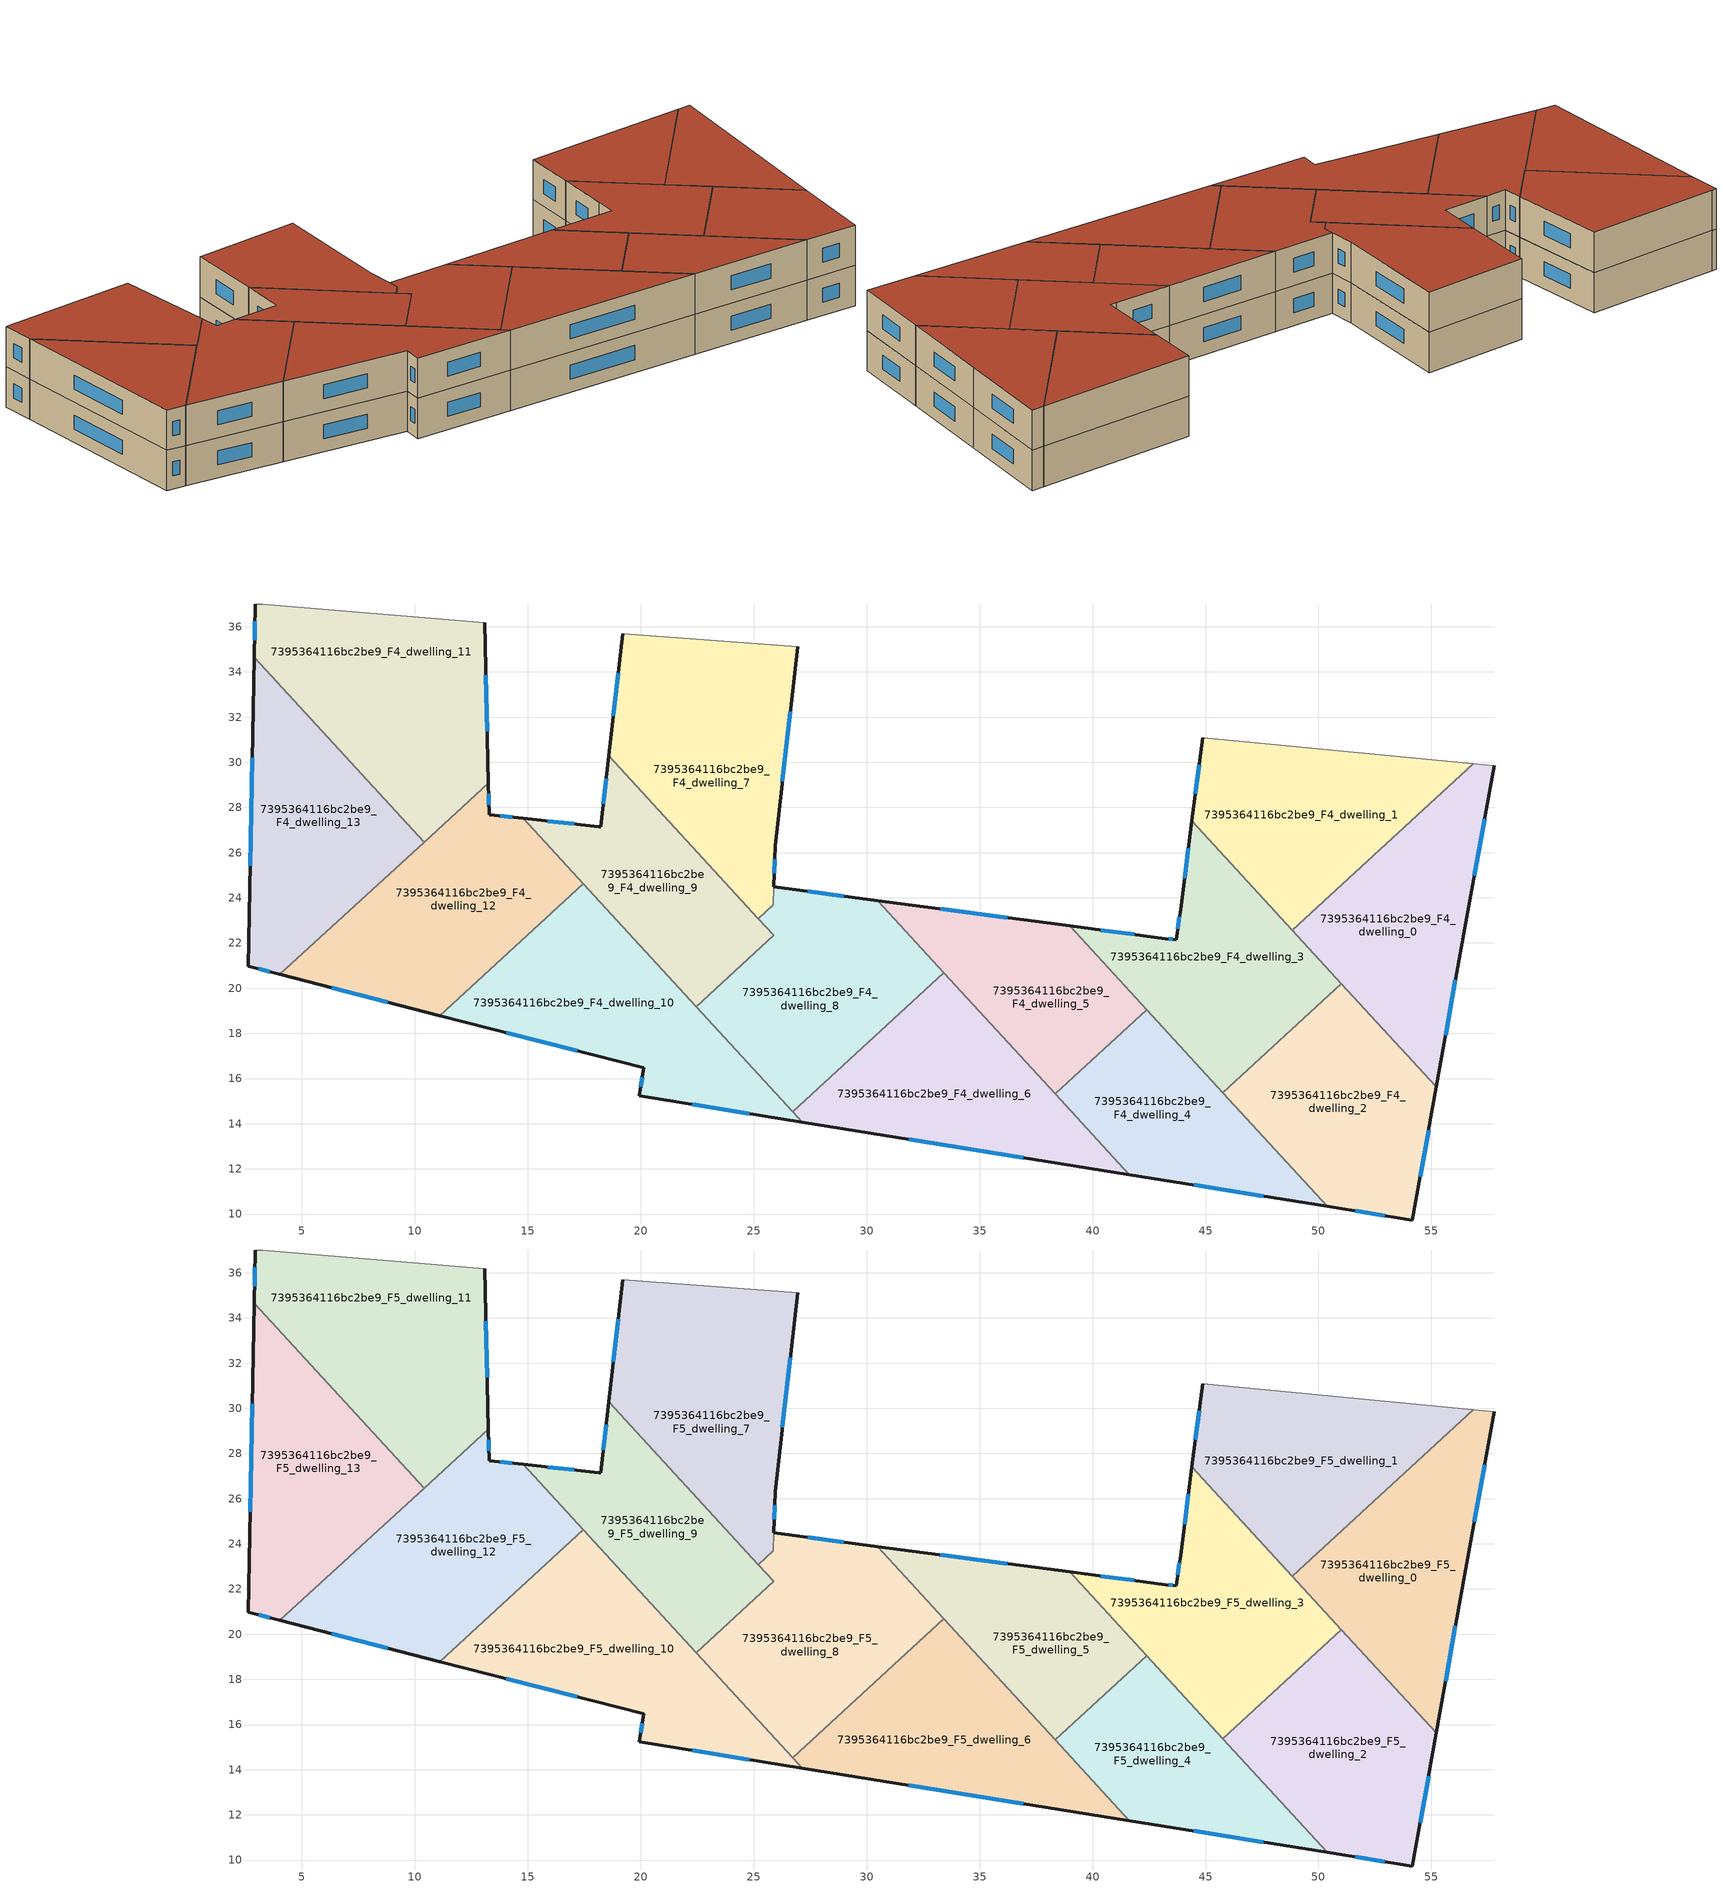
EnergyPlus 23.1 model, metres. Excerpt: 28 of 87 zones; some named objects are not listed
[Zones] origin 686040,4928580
7395364116bc2be9_F4_dwelling_0
 floor to 7395364116bc2be9_F3_dwelling_0 (EU_floor_Construction): 57.78,29.84 56.47,22.64 55.22,15.63 48.84,22.57 56.84,29.93 z12
 wall outside (EU_wall_Construction): 55.22,15.63 56.47,22.64 57.78,29.84 z12:15
 wall to 7395364116bc2be9_F4_dwelling_1 (EU_wall_Construction): 56.84,29.93 48.84,22.57 z12:15
 wall adiabatic (EU_wall_Construction): 57.78,29.84 56.84,29.93 z12:15
 wall to 7395364116bc2be9_F4_dwelling_2 (EU_wall_Construction): 51.02,20.2 55.22,15.63 z12:15
 wall to 7395364116bc2be9_F4_dwelling_3 (EU_wall_Construction): 48.84,22.57 51.02,20.2 z12:15
 window (EU_Window_Construction): 56.9,24.98 57.35,27.5 / 55.62,17.91 56.06,20.36 z12.98:14.02
7395364116bc2be9_F4_dwelling_1
 floor to 7395364116bc2be9_F3_dwelling_1 (EU_floor_Construction): 56.84,29.93 48.84,22.57 44.4,27.4 44.87,31.08 z12
 wall outside (EU_wall_Construction): 44.87,31.08 44.4,27.4 z12:15
 wall adiabatic (EU_wall_Construction): 56.84,29.93 44.87,31.08 z12:15
 wall to 7395364116bc2be9_F4_dwelling_3 (EU_wall_Construction): 44.4,27.4 48.84,22.57 z12:15
 window (EU_Window_Construction): 44.72,29.88 44.55,28.6 z12.98:14.02
7395364116bc2be9_F4_dwelling_10
 floor to 7395364116bc2be9_F3_dwelling_10 (EU_floor_Construction): 17.45,24.63 27.16,14.07 19.93,15.23 20.13,16.47 11.1,18.79 z12
 wall outside (EU_wall_Construction): 11.1,18.79 20.13,16.47 19.93,15.23 27.16,14.07 z12:15
 wall to 7395364116bc2be9_F4_dwelling_12 (EU_wall_Construction): 17.45,24.63 11.1,18.79 z12:15
 wall to 7395364116bc2be9_F4_dwelling_9 (EU_wall_Construction): 22.46,19.18 17.45,24.63 z12:15
 wall to 7395364116bc2be9_F4_dwelling_6 (EU_wall_Construction): 27.16,14.07 26.72,14.54 z12:15
 wall to 7395364116bc2be9_F4_dwelling_8 (EU_wall_Construction): 26.72,14.54 22.46,19.18 z12:15
 window (EU_Window_Construction): 20.06,16.06 20,15.63 / 14.03,18.03 17.19,17.22 / 22.28,14.85 24.81,14.45 z12.98:14.02
7395364116bc2be9_F4_dwelling_11
 floor to 7395364116bc2be9_F3_dwelling_11 (EU_floor_Construction): 13.09,36.17 13.25,29.06 10.41,26.45 2.89,34.64 2.93,37.01 3.24,36.99 z12
 wall outside (EU_wall_Construction): 13.25,29.06 13.09,36.17 / 2.93,37.01 2.89,34.64 z12:15
 wall adiabatic (EU_wall_Construction): 13.09,36.17 3.24,36.99 2.93,37.01 z12:15
 wall to 7395364116bc2be9_F4_dwelling_12 (EU_wall_Construction): 10.4,26.47 10.41,26.45 13.25,29.06 z12:15
 wall to 7395364116bc2be9_F4_dwelling_13 (EU_wall_Construction): 2.89,34.64 10.4,26.47 z12:15
 window (EU_Window_Construction): 13.2,31.37 13.14,33.86 / 2.92,36.24 2.9,35.41 z12.98:14.02
7395364116bc2be9_F4_dwelling_12
 floor to 7395364116bc2be9_F3_dwelling_12 (EU_floor_Construction): 14.8,27.51 17.45,24.63 11.1,18.79 4.03,20.61 10.4,26.47 10.41,26.45 13.25,29.06 13.28,27.68 z12
 wall outside (EU_wall_Construction): 14.8,27.51 13.28,27.68 13.25,29.06 / 4.03,20.61 11.1,18.79 z12:15
 wall to 7395364116bc2be9_F4_dwelling_13 (EU_wall_Construction): 10.4,26.47 4.03,20.61 z12:15
 wall to 7395364116bc2be9_F4_dwelling_9 (EU_wall_Construction): 17.45,24.63 14.8,27.51 z12:15
 window (EU_Window_Construction): 14.3,27.57 13.77,27.62 / 6.33,20.02 8.8,19.38 / 13.27,28.13 13.26,28.61 z12.98:14.02
7395364116bc2be9_F4_dwelling_13
 floor to 7395364116bc2be9_F3_dwelling_13 (EU_floor_Construction): 2.89,34.64 10.4,26.47 4.03,20.61 2.62,20.97 z12
 wall outside (EU_wall_Construction): 2.89,34.64 2.62,20.97 4.03,20.61 z12:15
 window (EU_Window_Construction): 3.08,20.85 3.57,20.72 / 2.8,30.2 2.71,25.42 z12.98:14.02
7395364116bc2be9_F4_dwelling_2
 floor to 7395364116bc2be9_F3_dwelling_2 (EU_floor_Construction): 51.02,20.2 55.22,15.63 54.16,9.74 50.4,10.34 45.77,15.38 z12
 wall outside (EU_wall_Construction): 50.4,10.34 54.16,9.74 55.22,15.63 z12:15
 wall to 7395364116bc2be9_F4_dwelling_3 (EU_wall_Construction): 51.02,20.2 45.77,15.38 z12:15
 wall to 7395364116bc2be9_F4_dwelling_4 (EU_wall_Construction): 45.77,15.38 50.4,10.34 z12:15
 window (EU_Window_Construction): 51.62,10.14 52.94,9.93 / 54.5,11.65 54.87,13.72 z12.98:14.02
7395364116bc2be9_F4_dwelling_3
 floor to 7395364116bc2be9_F3_dwelling_3 (EU_floor_Construction): 44.4,27.4 51.02,20.2 45.77,15.38 38.99,22.76 43.22,22.2 43.7,22.14 43.92,23.66 z12
 wall outside (EU_wall_Construction): 44.4,27.4 43.92,23.66 43.7,22.14 43.22,22.2 38.99,22.76 z12:15
 wall to 7395364116bc2be9_F4_dwelling_5 (EU_wall_Construction): 38.99,22.76 42.4,19.04 z12:15
 wall to 7395364116bc2be9_F4_dwelling_4 (EU_wall_Construction): 42.4,19.04 45.77,15.38 z12:15
 window (EU_Window_Construction): 41.84,22.38 40.36,22.57 / 43.54,22.16 43.38,22.18 / 43.85,23.16 43.77,22.63 / 44.24,26.19 44.07,24.87 z12.98:14.02
7395364116bc2be9_F4_dwelling_4
 floor to 7395364116bc2be9_F3_dwelling_4 (EU_floor_Construction): 42.4,19.04 50.4,10.34 41.63,11.75 38.35,15.32 z12
 wall outside (EU_wall_Construction): 41.63,11.75 50.4,10.34 z12:15
 wall to 7395364116bc2be9_F4_dwelling_5 (EU_wall_Construction): 42.4,19.04 38.35,15.32 z12:15
 wall to 7395364116bc2be9_F4_dwelling_6 (EU_wall_Construction): 38.35,15.32 41.63,11.75 z12:15
 window (EU_Window_Construction): 44.48,11.29 47.55,10.8 z12.98:14.02
7395364116bc2be9_F4_dwelling_5
 floor to 7395364116bc2be9_F3_dwelling_5 (EU_floor_Construction): 38.99,22.76 42.4,19.04 38.35,15.32 30.48,23.88 z12
 wall outside (EU_wall_Construction): 38.99,22.76 30.48,23.88 z12:15
 wall to 7395364116bc2be9_F4_dwelling_8 (EU_wall_Construction): 30.48,23.88 33.42,20.69 z12:15
 wall to 7395364116bc2be9_F4_dwelling_6 (EU_wall_Construction): 33.42,20.69 38.35,15.32 z12:15
 window (EU_Window_Construction): 36.22,23.12 33.25,23.51 z12.98:14.02
7395364116bc2be9_F4_dwelling_6
 floor to 7395364116bc2be9_F3_dwelling_6 (EU_floor_Construction): 33.42,20.69 41.63,11.75 27.16,14.07 26.72,14.54 z12
 wall outside (EU_wall_Construction): 27.16,14.07 41.63,11.75 z12:15
 wall to 7395364116bc2be9_F4_dwelling_8 (EU_wall_Construction): 33.42,20.69 26.72,14.54 z12:15
 window (EU_Window_Construction): 31.86,13.31 36.92,12.5 z12.98:14.02
7395364116bc2be9_F4_dwelling_7
 floor to 7395364116bc2be9_F3_dwelling_7 (EU_floor_Construction): 26.94,35.11 25.94,26.31 25.87,23.69 25.21,23.08 18.58,30.29 19.19,35.7 z12
 wall outside (EU_wall_Construction): 19.19,35.7 18.58,30.29 / 25.89,24.49 25.94,26.31 26.94,35.11 z12:15
 wall adiabatic (EU_wall_Construction): 26.94,35.11 19.19,35.7 z12:15
 wall to 7395364116bc2be9_F4_dwelling_8 (EU_wall_Construction): 25.21,23.08 25.87,23.69 25.89,24.49 z12:15
 wall to 7395364116bc2be9_F4_dwelling_9 (EU_wall_Construction): 18.58,30.29 25.21,23.08 z12:15
 window (EU_Window_Construction): 18.99,33.94 18.78,32.05 / 26.27,29.17 26.61,32.25 / 25.91,25.08 25.92,25.72 z12.98:14.02
7395364116bc2be9_F4_dwelling_8
 floor to 7395364116bc2be9_F3_dwelling_8 (EU_floor_Construction): 30.48,23.88 33.42,20.69 26.72,14.54 22.46,19.18 25.89,22.34 25.21,23.08 25.87,23.69 25.89,24.49 z12
 wall outside (EU_wall_Construction): 30.48,23.88 25.89,24.49 z12:15
 wall to 7395364116bc2be9_F4_dwelling_9 (EU_wall_Construction): 25.21,23.08 25.89,22.34 22.46,19.18 z12:15
 window (EU_Window_Construction): 28.99,24.08 27.38,24.29 z12.98:14.02
7395364116bc2be9_F4_dwelling_9
 floor to 7395364116bc2be9_F3_dwelling_9 (EU_floor_Construction): 18.58,30.29 25.89,22.34 22.46,19.18 14.8,27.51 18.13,27.16 18.22,27.15 z12
 wall outside (EU_wall_Construction): 18.58,30.29 18.22,27.15 18.13,27.16 14.8,27.51 z12:15
 window (EU_Window_Construction): 18.46,29.27 18.34,28.17 / 17.05,27.27 15.88,27.4 z12.98:14.02
7395364116bc2be9_F5_dwelling_0
 floor to 7395364116bc2be9_F4_dwelling_0 (EU_floor_Construction): 57.78,29.84 56.47,22.64 55.22,15.63 48.84,22.57 56.84,29.93 z15
 wall outside (EU_wall_Construction): 55.22,15.63 56.47,22.64 57.78,29.84 z15:18
 wall to 7395364116bc2be9_F5_dwelling_1 (EU_wall_Construction): 56.84,29.93 48.84,22.57 z15:18
 wall adiabatic (EU_wall_Construction): 57.78,29.84 56.84,29.93 z15:18
 wall to 7395364116bc2be9_F5_dwelling_2 (EU_wall_Construction): 51.02,20.2 55.22,15.63 z15:18
 wall to 7395364116bc2be9_F5_dwelling_3 (EU_wall_Construction): 48.84,22.57 51.02,20.2 z15:18
 window (EU_Window_Construction): 56.9,24.98 57.35,27.5 / 55.62,17.91 56.06,20.36 z15.98:17.02
 roof outside (EU_roof_Construction): 55.22,15.63 56.47,22.64 57.78,29.84 56.84,29.93 48.84,22.57 z18
7395364116bc2be9_F5_dwelling_1
 floor to 7395364116bc2be9_F4_dwelling_1 (EU_floor_Construction): 56.84,29.93 48.84,22.57 44.4,27.4 44.87,31.08 z15
 wall outside (EU_wall_Construction): 44.87,31.08 44.4,27.4 z15:18
 wall adiabatic (EU_wall_Construction): 56.84,29.93 44.87,31.08 z15:18
 wall to 7395364116bc2be9_F5_dwelling_3 (EU_wall_Construction): 44.4,27.4 48.84,22.57 z15:18
 window (EU_Window_Construction): 44.72,29.88 44.55,28.6 z15.98:17.02
 roof outside (EU_roof_Construction): 56.84,29.93 44.87,31.08 44.4,27.4 48.84,22.57 z18
7395364116bc2be9_F5_dwelling_10
 floor to 7395364116bc2be9_F4_dwelling_10 (EU_floor_Construction): 17.45,24.63 27.16,14.07 19.93,15.23 20.13,16.47 11.1,18.79 z15
 wall outside (EU_wall_Construction): 11.1,18.79 20.13,16.47 19.93,15.23 27.16,14.07 z15:18
 wall to 7395364116bc2be9_F5_dwelling_12 (EU_wall_Construction): 17.45,24.63 11.1,18.79 z15:18
 wall to 7395364116bc2be9_F5_dwelling_9 (EU_wall_Construction): 22.46,19.18 17.45,24.63 z15:18
 wall to 7395364116bc2be9_F5_dwelling_6 (EU_wall_Construction): 27.16,14.07 26.72,14.54 z15:18
 wall to 7395364116bc2be9_F5_dwelling_8 (EU_wall_Construction): 26.72,14.54 22.46,19.18 z15:18
 window (EU_Window_Construction): 20.06,16.06 20,15.63 / 14.03,18.03 17.19,17.22 / 22.28,14.85 24.81,14.45 z15.98:17.02
 roof outside (EU_roof_Construction): 27.16,14.07 17.45,24.63 11.1,18.79 20.13,16.47 19.93,15.23 z18
7395364116bc2be9_F5_dwelling_11
 floor to 7395364116bc2be9_F4_dwelling_11 (EU_floor_Construction): 13.09,36.17 13.25,29.06 10.41,26.45 2.89,34.64 2.93,37.01 3.24,36.99 z15
 wall outside (EU_wall_Construction): 13.25,29.06 13.09,36.17 / 2.93,37.01 2.89,34.64 z15:18
 wall adiabatic (EU_wall_Construction): 13.09,36.17 3.24,36.99 2.93,37.01 z15:18
 wall to 7395364116bc2be9_F5_dwelling_12 (EU_wall_Construction): 10.4,26.47 10.41,26.45 13.25,29.06 z15:18
 wall to 7395364116bc2be9_F5_dwelling_13 (EU_wall_Construction): 2.89,34.64 10.4,26.47 z15:18
 window (EU_Window_Construction): 13.2,31.37 13.14,33.86 / 2.92,36.24 2.9,35.41 z15.98:17.02
 roof outside (EU_roof_Construction): 13.25,29.06 13.09,36.17 3.24,36.99 2.93,37.01 2.89,34.64 10.41,26.45 z18
7395364116bc2be9_F5_dwelling_12
 floor to 7395364116bc2be9_F4_dwelling_12 (EU_floor_Construction): 14.8,27.51 17.45,24.63 11.1,18.79 4.03,20.61 10.4,26.47 10.41,26.45 13.25,29.06 13.28,27.68 z15
 wall outside (EU_wall_Construction): 14.8,27.51 13.28,27.68 13.25,29.06 / 4.03,20.61 11.1,18.79 z15:18
 wall to 7395364116bc2be9_F5_dwelling_13 (EU_wall_Construction): 10.4,26.47 4.03,20.61 z15:18
 wall to 7395364116bc2be9_F5_dwelling_9 (EU_wall_Construction): 17.45,24.63 14.8,27.51 z15:18
 window (EU_Window_Construction): 14.3,27.57 13.77,27.62 / 6.33,20.02 8.8,19.38 / 13.27,28.13 13.26,28.61 z15.98:17.02
 roof outside (EU_roof_Construction): 17.45,24.63 14.8,27.51 13.28,27.68 13.25,29.06 10.41,26.45 10.4,26.47 4.03,20.61 11.1,18.79 z18
7395364116bc2be9_F5_dwelling_13
 floor to 7395364116bc2be9_F4_dwelling_13 (EU_floor_Construction): 2.89,34.64 10.4,26.47 4.03,20.61 2.62,20.97 z15
 wall outside (EU_wall_Construction): 2.89,34.64 2.62,20.97 4.03,20.61 z15:18
 window (EU_Window_Construction): 3.08,20.85 3.57,20.72 / 2.8,30.2 2.71,25.42 z15.98:17.02
 roof outside (EU_roof_Construction): 10.4,26.47 2.89,34.64 2.62,20.97 4.03,20.61 z18
7395364116bc2be9_F5_dwelling_2
 floor to 7395364116bc2be9_F4_dwelling_2 (EU_floor_Construction): 51.02,20.2 55.22,15.63 54.16,9.74 50.4,10.34 45.77,15.38 z15
 wall outside (EU_wall_Construction): 50.4,10.34 54.16,9.74 55.22,15.63 z15:18
 wall to 7395364116bc2be9_F5_dwelling_3 (EU_wall_Construction): 51.02,20.2 45.77,15.38 z15:18
 wall to 7395364116bc2be9_F5_dwelling_4 (EU_wall_Construction): 45.77,15.38 50.4,10.34 z15:18
 window (EU_Window_Construction): 51.62,10.14 52.94,9.93 / 54.5,11.65 54.87,13.72 z15.98:17.02
 roof outside (EU_roof_Construction): 54.16,9.74 55.22,15.63 51.02,20.2 45.77,15.38 50.4,10.34 z18
7395364116bc2be9_F5_dwelling_3
 floor to 7395364116bc2be9_F4_dwelling_3 (EU_floor_Construction): 44.4,27.4 51.02,20.2 45.77,15.38 38.99,22.76 43.22,22.2 43.7,22.14 43.92,23.66 z15
 wall outside (EU_wall_Construction): 44.4,27.4 43.92,23.66 43.7,22.14 43.22,22.2 38.99,22.76 z15:18
 wall to 7395364116bc2be9_F5_dwelling_5 (EU_wall_Construction): 38.99,22.76 42.4,19.04 z15:18
 wall to 7395364116bc2be9_F5_dwelling_4 (EU_wall_Construction): 42.4,19.04 45.77,15.38 z15:18
 window (EU_Window_Construction): 41.84,22.38 40.36,22.57 / 43.54,22.16 43.38,22.18 / 43.85,23.16 43.77,22.63 / 44.24,26.19 44.07,24.87 z15.98:17.02
 roof outside (EU_roof_Construction): 51.02,20.2 44.4,27.4 43.92,23.66 43.7,22.14 43.22,22.2 38.99,22.76 45.77,15.38 z18
7395364116bc2be9_F5_dwelling_4
 floor to 7395364116bc2be9_F4_dwelling_4 (EU_floor_Construction): 42.4,19.04 50.4,10.34 41.63,11.75 38.35,15.32 z15
 wall outside (EU_wall_Construction): 41.63,11.75 50.4,10.34 z15:18
 wall to 7395364116bc2be9_F5_dwelling_5 (EU_wall_Construction): 42.4,19.04 38.35,15.32 z15:18
 wall to 7395364116bc2be9_F5_dwelling_6 (EU_wall_Construction): 38.35,15.32 41.63,11.75 z15:18
 window (EU_Window_Construction): 44.48,11.29 47.55,10.8 z15.98:17.02
 roof outside (EU_roof_Construction): 50.4,10.34 42.4,19.04 38.35,15.32 41.63,11.75 z18
7395364116bc2be9_F5_dwelling_5
 floor to 7395364116bc2be9_F4_dwelling_5 (EU_floor_Construction): 38.99,22.76 42.4,19.04 38.35,15.32 30.48,23.88 z15
 wall outside (EU_wall_Construction): 38.99,22.76 30.48,23.88 z15:18
 wall to 7395364116bc2be9_F5_dwelling_8 (EU_wall_Construction): 30.48,23.88 33.42,20.69 z15:18
 wall to 7395364116bc2be9_F5_dwelling_6 (EU_wall_Construction): 33.42,20.69 38.35,15.32 z15:18
 window (EU_Window_Construction): 36.22,23.12 33.25,23.51 z15.98:17.02
 roof outside (EU_roof_Construction): 42.4,19.04 38.99,22.76 30.48,23.88 38.35,15.32 z18
7395364116bc2be9_F5_dwelling_6
 floor to 7395364116bc2be9_F4_dwelling_6 (EU_floor_Construction): 33.42,20.69 41.63,11.75 27.16,14.07 26.72,14.54 z15
 wall outside (EU_wall_Construction): 27.16,14.07 41.63,11.75 z15:18
 wall to 7395364116bc2be9_F5_dwelling_8 (EU_wall_Construction): 33.42,20.69 26.72,14.54 z15:18
 window (EU_Window_Construction): 31.86,13.31 36.92,12.5 z15.98:17.02
 roof outside (EU_roof_Construction): 41.63,11.75 33.42,20.69 26.72,14.54 27.16,14.07 z18
7395364116bc2be9_F5_dwelling_7
 floor to 7395364116bc2be9_F4_dwelling_7 (EU_floor_Construction): 26.94,35.11 25.94,26.31 25.87,23.69 25.21,23.08 18.58,30.29 19.19,35.7 z15
 wall outside (EU_wall_Construction): 19.19,35.7 18.58,30.29 / 25.89,24.49 25.94,26.31 26.94,35.11 z15:18
 wall adiabatic (EU_wall_Construction): 26.94,35.11 19.19,35.7 z15:18
 wall to 7395364116bc2be9_F5_dwelling_8 (EU_wall_Construction): 25.21,23.08 25.87,23.69 25.89,24.49 z15:18
 wall to 7395364116bc2be9_F5_dwelling_9 (EU_wall_Construction): 18.58,30.29 25.21,23.08 z15:18
 window (EU_Window_Construction): 18.99,33.94 18.78,32.05 / 26.27,29.17 26.61,32.25 / 25.91,25.08 25.92,25.72 z15.98:17.02
 roof outside (EU_roof_Construction): 25.87,23.69 25.94,26.31 26.94,35.11 19.19,35.7 18.58,30.29 25.21,23.08 z18
7395364116bc2be9_F5_dwelling_8
 floor to 7395364116bc2be9_F4_dwelling_8 (EU_floor_Construction): 30.48,23.88 33.42,20.69 26.72,14.54 22.46,19.18 25.89,22.34 25.21,23.08 25.87,23.69 25.89,24.49 z15
 wall outside (EU_wall_Construction): 30.48,23.88 25.89,24.49 z15:18
 wall to 7395364116bc2be9_F5_dwelling_9 (EU_wall_Construction): 25.21,23.08 25.89,22.34 22.46,19.18 z15:18
 window (EU_Window_Construction): 28.99,24.08 27.38,24.29 z15.98:17.02
 roof outside (EU_roof_Construction): 33.42,20.69 30.48,23.88 25.89,24.49 25.87,23.69 25.21,23.08 25.89,22.34 22.46,19.18 26.72,14.54 z18
7395364116bc2be9_F5_dwelling_9
 floor to 7395364116bc2be9_F4_dwelling_9 (EU_floor_Construction): 18.58,30.29 25.89,22.34 22.46,19.18 14.8,27.51 18.13,27.16 18.22,27.15 z15
 wall outside (EU_wall_Construction): 18.58,30.29 18.22,27.15 18.13,27.16 14.8,27.51 z15:18
 window (EU_Window_Construction): 18.46,29.27 18.34,28.17 / 17.05,27.27 15.88,27.4 z15.98:17.02
 roof outside (EU_roof_Construction): 25.89,22.34 18.58,30.29 18.22,27.15 18.13,27.16 14.8,27.51 22.46,19.18 z18
[Building]
EU S2 Campaign: North Axis=0; Terrain=City; Solar Distribution=FullExterior
[Site:Location]
Bologna: Latitude=44.5; Longitude=11.25; Time Zone=1; Elevation=37
[SizingPeriod:WeatherFileDays]
AnnualSizingPeriod: Begin Month=1; Begin Day of Month=1; End Month=12; End Day of Month=31; Day of Week for Start Day=Monday; Use Weather File Daylight Saving Period=No; Use Weather File Rain and Snow Indicators=No
[MATERIAL]
EU_InternalMass_Material: Roughness=MediumRough; Thickness=0.1; Conductivity=1; Density=1800; Specific Heat=900; Thermal Absorptance=0.9; Solar Absorptance=0.7; Visible Absorptance=0.7
[MATERIAL:NOMASS] Roughness=MediumRough; Thermal Absorptance=0.9; Solar Absorptance=0.7; Visible Absorptance=0.7
Name | Thermal Resistance
EU_wall_NoMass | 0.905828
EU_roof_NoMass | 0.37593
EU_floor_NoMass | 0.67114
[WINDOWMATERIAL:SIMPLEGLAZINGSYSTEM]
EU_Window_SimpleGlazing: UFactor=4.52486; Solar Heat Gain Coefficient=0.85; Visible Transmittance=0.85
[CONSTRUCTION]
EU_wall_Construction: EU_wall_NoMass
EU_roof_Construction: EU_roof_NoMass
EU_floor_Construction: EU_floor_NoMass
EU_Window_Construction: EU_Window_SimpleGlazing
EU_InternalMass_Construction: EU_InternalMass_Material
[ZONE] Type=1; Multiplier=1; Ceiling Height=autocalculate; Floor Area=autocalculate; Part of Total Floor Area=Yes
Name | Volume
7395364116bc2be9_F4_dwelling_0; 7395364116bc2be9_F5_dwelling_0 | 173.753
7395364116bc2be9_F4_dwelling_1; 7395364116bc2be9_F5_dwelling_1 | 173.744
7395364116bc2be9_F4_dwelling_10; 7395364116bc2be9_F5_dwelling_10 | 191.401
7395364116bc2be9_F4_dwelling_11; 7395364116bc2be9_F5_dwelling_11 | 209.577
7395364116bc2be9_F4_dwelling_12; 7395364116bc2be9_F5_dwelling_12 | 191.391
7395364116bc2be9_F4_dwelling_13; 7395364116bc2be9_F5_dwelling_13 | 173.224
7395364116bc2be9_F4_dwelling_2; 7395364116bc2be9_F5_dwelling_2 | 173.747
7395364116bc2be9_F4_dwelling_3; 7395364116bc2be9_F5_dwelling_3 | 173.749
7395364116bc2be9_F4_dwelling_4; 7395364116bc2be9_F5_dwelling_4 | 137.591
7395364116bc2be9_F4_dwelling_5; 7395364116bc2be9_F5_dwelling_5 | 137.587
7395364116bc2be9_F4_dwelling_6; 7395364116bc2be9_F5_dwelling_6 | 174.209
7395364116bc2be9_F4_dwelling_7; 7395364116bc2be9_F5_dwelling_7 | 209.046
7395364116bc2be9_F4_dwelling_8; 7395364116bc2be9_F5_dwelling_8 | 175.085
7395364116bc2be9_F4_dwelling_9; 7395364116bc2be9_F5_dwelling_9 | 138.47
[INTERNALMASS] Construction=EU_InternalMass_Construction
Name | Zone or ZoneList | Surface Area
7395364116bc2be9_F4_dwelling_0_EU_InternalMass | 7395364116bc2be9_F4_dwelling_0 | 57.917
7395364116bc2be9_F4_dwelling_1_EU_InternalMass | 7395364116bc2be9_F4_dwelling_1 | 57.9136
7395364116bc2be9_F4_dwelling_2_EU_InternalMass | 7395364116bc2be9_F4_dwelling_2 | 57.9146
7395364116bc2be9_F4_dwelling_3_EU_InternalMass | 7395364116bc2be9_F4_dwelling_3 | 57.9166
7395364116bc2be9_F4_dwelling_4_EU_InternalMass | 7395364116bc2be9_F4_dwelling_4 | 45.8621
7395364116bc2be9_F4_dwelling_5_EU_InternalMass | 7395364116bc2be9_F4_dwelling_5 | 45.8637
7395364116bc2be9_F4_dwelling_6_EU_InternalMass | 7395364116bc2be9_F4_dwelling_6 | 58.0672
7395364116bc2be9_F4_dwelling_7_EU_InternalMass | 7395364116bc2be9_F4_dwelling_7 | 69.6818
7395364116bc2be9_F4_dwelling_8_EU_InternalMass | 7395364116bc2be9_F4_dwelling_8 | 58.3612
7395364116bc2be9_F4_dwelling_9_EU_InternalMass | 7395364116bc2be9_F4_dwelling_9 | 46.1566
7395364116bc2be9_F4_dwelling_10_EU_InternalMass | 7395364116bc2be9_F4_dwelling_10 | 63.7983
7395364116bc2be9_F4_dwelling_11_EU_InternalMass | 7395364116bc2be9_F4_dwelling_11 | 69.8589
7395364116bc2be9_F4_dwelling_12_EU_InternalMass | 7395364116bc2be9_F4_dwelling_12 | 63.7968
7395364116bc2be9_F4_dwelling_13_EU_InternalMass | 7395364116bc2be9_F4_dwelling_13 | 57.7408
7395364116bc2be9_F5_dwelling_0_EU_InternalMass | 7395364116bc2be9_F5_dwelling_0 | 57.917
7395364116bc2be9_F5_dwelling_1_EU_InternalMass | 7395364116bc2be9_F5_dwelling_1 | 57.9136
7395364116bc2be9_F5_dwelling_2_EU_InternalMass | 7395364116bc2be9_F5_dwelling_2 | 57.9146
7395364116bc2be9_F5_dwelling_3_EU_InternalMass | 7395364116bc2be9_F5_dwelling_3 | 57.9166
7395364116bc2be9_F5_dwelling_4_EU_InternalMass | 7395364116bc2be9_F5_dwelling_4 | 45.8621
7395364116bc2be9_F5_dwelling_5_EU_InternalMass | 7395364116bc2be9_F5_dwelling_5 | 45.8637
7395364116bc2be9_F5_dwelling_6_EU_InternalMass | 7395364116bc2be9_F5_dwelling_6 | 58.0672
7395364116bc2be9_F5_dwelling_7_EU_InternalMass | 7395364116bc2be9_F5_dwelling_7 | 69.6818
7395364116bc2be9_F5_dwelling_8_EU_InternalMass | 7395364116bc2be9_F5_dwelling_8 | 58.3612
7395364116bc2be9_F5_dwelling_9_EU_InternalMass | 7395364116bc2be9_F5_dwelling_9 | 46.1566
7395364116bc2be9_F5_dwelling_10_EU_InternalMass | 7395364116bc2be9_F5_dwelling_10 | 63.7983
7395364116bc2be9_F5_dwelling_11_EU_InternalMass | 7395364116bc2be9_F5_dwelling_11 | 69.8589
7395364116bc2be9_F5_dwelling_12_EU_InternalMass | 7395364116bc2be9_F5_dwelling_12 | 63.7968
7395364116bc2be9_F5_dwelling_13_EU_InternalMass | 7395364116bc2be9_F5_dwelling_13 | 57.7408
[OTHEREQUIPMENT] Fuel Type=Electricity; Design Level Calculation Method=Watts/Area; Power per Zone Floor Area=1; Fraction Latent=0; Fraction Radiant=0; Fraction Lost=0; Carbon Dioxide Generation Rate=0; EndUse Subcategory=EU_Step8_InternalGains
Name | Zone or ZoneList or Space or SpaceList | Schedule
EU_Step8_InternalGain_7395364116bc2be9_F4_dwelling_0_f000 | 7395364116bc2be9_F4_dwelling_0 | EU_Step8_GainSchedule_7395364116bc2be9_F4_dwelling_0_f000
EU_Step8_InternalGain_7395364116bc2be9_F4_dwelling_1_f000 | 7395364116bc2be9_F4_dwelling_1 | EU_Step8_GainSchedule_7395364116bc2be9_F4_dwelling_1_f000
EU_Step8_InternalGain_7395364116bc2be9_F4_dwelling_2_f000 | 7395364116bc2be9_F4_dwelling_2 | EU_Step8_GainSchedule_7395364116bc2be9_F4_dwelling_2_f000
EU_Step8_InternalGain_7395364116bc2be9_F4_dwelling_3_f000 | 7395364116bc2be9_F4_dwelling_3 | EU_Step8_GainSchedule_7395364116bc2be9_F4_dwelling_3_f000
EU_Step8_InternalGain_7395364116bc2be9_F4_dwelling_4_f000 | 7395364116bc2be9_F4_dwelling_4 | EU_Step8_GainSchedule_7395364116bc2be9_F4_dwelling_4_f000
EU_Step8_InternalGain_7395364116bc2be9_F4_dwelling_5_f000 | 7395364116bc2be9_F4_dwelling_5 | EU_Step8_GainSchedule_7395364116bc2be9_F4_dwelling_5_f000
EU_Step8_InternalGain_7395364116bc2be9_F4_dwelling_6_f000 | 7395364116bc2be9_F4_dwelling_6 | EU_Step8_GainSchedule_7395364116bc2be9_F4_dwelling_6_f000
EU_Step8_InternalGain_7395364116bc2be9_F4_dwelling_7_f000 | 7395364116bc2be9_F4_dwelling_7 | EU_Step8_GainSchedule_7395364116bc2be9_F4_dwelling_7_f000
EU_Step8_InternalGain_7395364116bc2be9_F4_dwelling_8_f000 | 7395364116bc2be9_F4_dwelling_8 | EU_Step8_GainSchedule_7395364116bc2be9_F4_dwelling_8_f000
EU_Step8_InternalGain_7395364116bc2be9_F4_dwelling_9_f000 | 7395364116bc2be9_F4_dwelling_9 | EU_Step8_GainSchedule_7395364116bc2be9_F4_dwelling_9_f000
EU_Step8_InternalGain_7395364116bc2be9_F4_dwelling_10_f000 | 7395364116bc2be9_F4_dwelling_10 | EU_Step8_GainSchedule_7395364116bc2be9_F4_dwelling_10_f000
EU_Step8_InternalGain_7395364116bc2be9_F4_dwelling_11_f000 | 7395364116bc2be9_F4_dwelling_11 | EU_Step8_GainSchedule_7395364116bc2be9_F4_dwelling_11_f000
EU_Step8_InternalGain_7395364116bc2be9_F4_dwelling_12_f000 | 7395364116bc2be9_F4_dwelling_12 | EU_Step8_GainSchedule_7395364116bc2be9_F4_dwelling_12_f000
EU_Step8_InternalGain_7395364116bc2be9_F4_dwelling_13_f000 | 7395364116bc2be9_F4_dwelling_13 | EU_Step8_GainSchedule_7395364116bc2be9_F4_dwelling_13_f000
EU_Step8_InternalGain_7395364116bc2be9_F5_dwelling_0_f000 | 7395364116bc2be9_F5_dwelling_0 | EU_Step8_GainSchedule_7395364116bc2be9_F5_dwelling_0_f000
EU_Step8_InternalGain_7395364116bc2be9_F5_dwelling_1_f000 | 7395364116bc2be9_F5_dwelling_1 | EU_Step8_GainSchedule_7395364116bc2be9_F5_dwelling_1_f000
EU_Step8_InternalGain_7395364116bc2be9_F5_dwelling_2_f000 | 7395364116bc2be9_F5_dwelling_2 | EU_Step8_GainSchedule_7395364116bc2be9_F5_dwelling_2_f000
EU_Step8_InternalGain_7395364116bc2be9_F5_dwelling_3_f000 | 7395364116bc2be9_F5_dwelling_3 | EU_Step8_GainSchedule_7395364116bc2be9_F5_dwelling_3_f000
EU_Step8_InternalGain_7395364116bc2be9_F5_dwelling_4_f000 | 7395364116bc2be9_F5_dwelling_4 | EU_Step8_GainSchedule_7395364116bc2be9_F5_dwelling_4_f000
EU_Step8_InternalGain_7395364116bc2be9_F5_dwelling_5_f000 | 7395364116bc2be9_F5_dwelling_5 | EU_Step8_GainSchedule_7395364116bc2be9_F5_dwelling_5_f000
EU_Step8_InternalGain_7395364116bc2be9_F5_dwelling_6_f000 | 7395364116bc2be9_F5_dwelling_6 | EU_Step8_GainSchedule_7395364116bc2be9_F5_dwelling_6_f000
EU_Step8_InternalGain_7395364116bc2be9_F5_dwelling_7_f000 | 7395364116bc2be9_F5_dwelling_7 | EU_Step8_GainSchedule_7395364116bc2be9_F5_dwelling_7_f000
EU_Step8_InternalGain_7395364116bc2be9_F5_dwelling_8_f000 | 7395364116bc2be9_F5_dwelling_8 | EU_Step8_GainSchedule_7395364116bc2be9_F5_dwelling_8_f000
EU_Step8_InternalGain_7395364116bc2be9_F5_dwelling_9_f000 | 7395364116bc2be9_F5_dwelling_9 | EU_Step8_GainSchedule_7395364116bc2be9_F5_dwelling_9_f000
EU_Step8_InternalGain_7395364116bc2be9_F5_dwelling_10_f000 | 7395364116bc2be9_F5_dwelling_10 | EU_Step8_GainSchedule_7395364116bc2be9_F5_dwelling_10_f000
EU_Step8_InternalGain_7395364116bc2be9_F5_dwelling_11_f000 | 7395364116bc2be9_F5_dwelling_11 | EU_Step8_GainSchedule_7395364116bc2be9_F5_dwelling_11_f000
EU_Step8_InternalGain_7395364116bc2be9_F5_dwelling_12_f000 | 7395364116bc2be9_F5_dwelling_12 | EU_Step8_GainSchedule_7395364116bc2be9_F5_dwelling_12_f000
EU_Step8_InternalGain_7395364116bc2be9_F5_dwelling_13_f000 | 7395364116bc2be9_F5_dwelling_13 | EU_Step8_GainSchedule_7395364116bc2be9_F5_dwelling_13_f000
[ZONEVENTILATION:DESIGNFLOWRATE] Schedule=EU_AlwaysOn; Design Flow Rate Calculation Method=AirChanges/Hour; Air Changes per Hour=0.73129; Ventilation Type=Natural; Fan Pressure Rise=0; Fan Total Efficiency=1; Constant Term Coefficient=1; Temperature Term Coefficient=0; Velocity Term Coefficient=0; Velocity Squared Term Coefficient=0; Minimum Indoor Temperature=-100; Maximum Indoor Temperature=100; Delta Temperature=-100; Minimum Outdoor Temperature=-100; Maximum Outdoor Temperature=100; Maximum Wind Speed=40
Name | Zone or ZoneList or Space or SpaceList
EU_ConstantAir_7395364116bc2be9_F4_dwelling_0 | 7395364116bc2be9_F4_dwelling_0
EU_ConstantAir_7395364116bc2be9_F4_dwelling_1 | 7395364116bc2be9_F4_dwelling_1
EU_ConstantAir_7395364116bc2be9_F4_dwelling_2 | 7395364116bc2be9_F4_dwelling_2
EU_ConstantAir_7395364116bc2be9_F4_dwelling_3 | 7395364116bc2be9_F4_dwelling_3
EU_ConstantAir_7395364116bc2be9_F4_dwelling_4 | 7395364116bc2be9_F4_dwelling_4
EU_ConstantAir_7395364116bc2be9_F4_dwelling_5 | 7395364116bc2be9_F4_dwelling_5
EU_ConstantAir_7395364116bc2be9_F4_dwelling_6 | 7395364116bc2be9_F4_dwelling_6
EU_ConstantAir_7395364116bc2be9_F4_dwelling_7 | 7395364116bc2be9_F4_dwelling_7
EU_ConstantAir_7395364116bc2be9_F4_dwelling_8 | 7395364116bc2be9_F4_dwelling_8
EU_ConstantAir_7395364116bc2be9_F4_dwelling_9 | 7395364116bc2be9_F4_dwelling_9
EU_ConstantAir_7395364116bc2be9_F4_dwelling_10 | 7395364116bc2be9_F4_dwelling_10
EU_ConstantAir_7395364116bc2be9_F4_dwelling_11 | 7395364116bc2be9_F4_dwelling_11
EU_ConstantAir_7395364116bc2be9_F4_dwelling_12 | 7395364116bc2be9_F4_dwelling_12
EU_ConstantAir_7395364116bc2be9_F4_dwelling_13 | 7395364116bc2be9_F4_dwelling_13
EU_ConstantAir_7395364116bc2be9_F5_dwelling_0 | 7395364116bc2be9_F5_dwelling_0
EU_ConstantAir_7395364116bc2be9_F5_dwelling_1 | 7395364116bc2be9_F5_dwelling_1
EU_ConstantAir_7395364116bc2be9_F5_dwelling_2 | 7395364116bc2be9_F5_dwelling_2
EU_ConstantAir_7395364116bc2be9_F5_dwelling_3 | 7395364116bc2be9_F5_dwelling_3
EU_ConstantAir_7395364116bc2be9_F5_dwelling_4 | 7395364116bc2be9_F5_dwelling_4
EU_ConstantAir_7395364116bc2be9_F5_dwelling_5 | 7395364116bc2be9_F5_dwelling_5
EU_ConstantAir_7395364116bc2be9_F5_dwelling_6 | 7395364116bc2be9_F5_dwelling_6
EU_ConstantAir_7395364116bc2be9_F5_dwelling_7 | 7395364116bc2be9_F5_dwelling_7
EU_ConstantAir_7395364116bc2be9_F5_dwelling_8 | 7395364116bc2be9_F5_dwelling_8
EU_ConstantAir_7395364116bc2be9_F5_dwelling_9 | 7395364116bc2be9_F5_dwelling_9
EU_ConstantAir_7395364116bc2be9_F5_dwelling_10 | 7395364116bc2be9_F5_dwelling_10
EU_ConstantAir_7395364116bc2be9_F5_dwelling_11 | 7395364116bc2be9_F5_dwelling_11
EU_ConstantAir_7395364116bc2be9_F5_dwelling_12 | 7395364116bc2be9_F5_dwelling_12
EU_ConstantAir_7395364116bc2be9_F5_dwelling_13 | 7395364116bc2be9_F5_dwelling_13
[HVACTEMPLATE:ZONE:IDEALLOADSAIRSYSTEM] System Availability Schedule=EU_AlwaysOn; Maximum Heating Supply Air Temperature=50; Minimum Cooling Supply Air Temperature=13; Maximum Heating Supply Air Humidity Ratio=0.0156; Minimum Cooling Supply Air Humidity Ratio=0.0077; Heating Limit=NoLimit; Cooling Limit=NoLimit; Heating Availability Schedule=EU_AlwaysOn; Cooling Availability Schedule=EU_CoolingOff; Dehumidification Control Type=ConstantSensibleHeatRatio; Cooling Sensible Heat Ratio=0.7; Dehumidification Setpoint=60; Humidification Control Type=None; Humidification Setpoint=30; Outdoor Air Method=None; Outdoor Air Flow Rate per Person=0.00944; Outdoor Air Flow Rate per Zone Floor Area=0; Outdoor Air Flow Rate per Zone=0; Demand Controlled Ventilation Type=None; Outdoor Air Economizer Type=NoEconomizer; Heat Recovery Type=None; Sensible Heat Recovery Effectiveness=0.7; Latent Heat Recovery Effectiveness=0.65
Name | Template Thermostat
7395364116bc2be9_F4_dwelling_0 | EU_HeatOnly_7395364116bc2be9_F4_dwelling_0
7395364116bc2be9_F4_dwelling_1 | EU_HeatOnly_7395364116bc2be9_F4_dwelling_1
7395364116bc2be9_F4_dwelling_2 | EU_HeatOnly_7395364116bc2be9_F4_dwelling_2
7395364116bc2be9_F4_dwelling_3 | EU_HeatOnly_7395364116bc2be9_F4_dwelling_3
7395364116bc2be9_F4_dwelling_4 | EU_HeatOnly_7395364116bc2be9_F4_dwelling_4
7395364116bc2be9_F4_dwelling_5 | EU_HeatOnly_7395364116bc2be9_F4_dwelling_5
7395364116bc2be9_F4_dwelling_6 | EU_HeatOnly_7395364116bc2be9_F4_dwelling_6
7395364116bc2be9_F4_dwelling_7 | EU_HeatOnly_7395364116bc2be9_F4_dwelling_7
7395364116bc2be9_F4_dwelling_8 | EU_HeatOnly_7395364116bc2be9_F4_dwelling_8
7395364116bc2be9_F4_dwelling_9 | EU_HeatOnly_7395364116bc2be9_F4_dwelling_9
7395364116bc2be9_F4_dwelling_10 | EU_HeatOnly_7395364116bc2be9_F4_dwelling_10
7395364116bc2be9_F4_dwelling_11 | EU_HeatOnly_7395364116bc2be9_F4_dwelling_11
7395364116bc2be9_F4_dwelling_12 | EU_HeatOnly_7395364116bc2be9_F4_dwelling_12
7395364116bc2be9_F4_dwelling_13 | EU_HeatOnly_7395364116bc2be9_F4_dwelling_13
7395364116bc2be9_F5_dwelling_0 | EU_HeatOnly_7395364116bc2be9_F5_dwelling_0
7395364116bc2be9_F5_dwelling_1 | EU_HeatOnly_7395364116bc2be9_F5_dwelling_1
7395364116bc2be9_F5_dwelling_2 | EU_HeatOnly_7395364116bc2be9_F5_dwelling_2
7395364116bc2be9_F5_dwelling_3 | EU_HeatOnly_7395364116bc2be9_F5_dwelling_3
7395364116bc2be9_F5_dwelling_4 | EU_HeatOnly_7395364116bc2be9_F5_dwelling_4
7395364116bc2be9_F5_dwelling_5 | EU_HeatOnly_7395364116bc2be9_F5_dwelling_5
7395364116bc2be9_F5_dwelling_6 | EU_HeatOnly_7395364116bc2be9_F5_dwelling_6
7395364116bc2be9_F5_dwelling_7 | EU_HeatOnly_7395364116bc2be9_F5_dwelling_7
7395364116bc2be9_F5_dwelling_8 | EU_HeatOnly_7395364116bc2be9_F5_dwelling_8
7395364116bc2be9_F5_dwelling_9 | EU_HeatOnly_7395364116bc2be9_F5_dwelling_9
7395364116bc2be9_F5_dwelling_10 | EU_HeatOnly_7395364116bc2be9_F5_dwelling_10
7395364116bc2be9_F5_dwelling_11 | EU_HeatOnly_7395364116bc2be9_F5_dwelling_11
7395364116bc2be9_F5_dwelling_12 | EU_HeatOnly_7395364116bc2be9_F5_dwelling_12
7395364116bc2be9_F5_dwelling_13 | EU_HeatOnly_7395364116bc2be9_F5_dwelling_13
[SIZING:ZONE] Zone Cooling Design Supply Air Temperature Input Method=SupplyAirTemperature; Zone Cooling Design Supply Air Temperature=13; Zone Heating Design Supply Air Temperature Input Method=SupplyAirTemperature; Zone Heating Design Supply Air Temperature=50; Zone Cooling Design Supply Air Humidity Ratio=0.008; Zone Heating Design Supply Air Humidity Ratio=0.008; Cooling Design Air Flow Method=DesignDay; Cooling Design Air Flow Rate=0; Cooling Minimum Air Flow per Zone Floor Area=0.000762; Cooling Minimum Air Flow=0; Cooling Minimum Air Flow Fraction=0.2; Heating Design Air Flow Method=DesignDay; Heating Design Air Flow Rate=0; Heating Maximum Air Flow per Zone Floor Area=0.002032; Heating Maximum Air Flow=0.141576; Heating Maximum Air Flow Fraction=0.3; Account for Dedicated Outdoor Air System=No; Dedicated Outdoor Air System Control Strategy=NeutralSupplyAir; Dedicated Outdoor Air Low Setpoint Temperature for Design=autosize; Dedicated Outdoor Air High Setpoint Temperature for Design=autosize; Zone Load Sizing Method=Sensible Load Only No Latent Load; Zone Latent Cooling Design Supply Air Humidity Ratio Input Method=HumidityRatioDifference; Zone Cooling Design Supply Air Humidity Ratio Difference=0.005; Zone Latent Heating Design Supply Air Humidity Ratio Input Method=HumidityRatioDifference; Zone Humidification Design Supply Air Humidity Ratio Difference=0.005
7395364116bc2be9_F4_dwelling_0; 7395364116bc2be9_F4_dwelling_1; 7395364116bc2be9_F4_dwelling_2; 7395364116bc2be9_F4_dwelling_3; 7395364116bc2be9_F4_dwelling_4; 7395364116bc2be9_F4_dwelling_5; 7395364116bc2be9_F4_dwelling_6; 7395364116bc2be9_F4_dwelling_7; 7395364116bc2be9_F4_dwelling_8; 7395364116bc2be9_F4_dwelling_9; 7395364116bc2be9_F4_dwelling_10; 7395364116bc2be9_F4_dwelling_11; 7395364116bc2be9_F4_dwelling_12; 7395364116bc2be9_F4_dwelling_13; 7395364116bc2be9_F5_dwelling_0; 7395364116bc2be9_F5_dwelling_1; 7395364116bc2be9_F5_dwelling_2; 7395364116bc2be9_F5_dwelling_3; 7395364116bc2be9_F5_dwelling_4; 7395364116bc2be9_F5_dwelling_5; 7395364116bc2be9_F5_dwelling_6; 7395364116bc2be9_F5_dwelling_7; 7395364116bc2be9_F5_dwelling_8; 7395364116bc2be9_F5_dwelling_9; 7395364116bc2be9_F5_dwelling_10; 7395364116bc2be9_F5_dwelling_11; 7395364116bc2be9_F5_dwelling_12; 7395364116bc2be9_F5_dwelling_13
[SCHEDULE:CONSTANT]
Name | Hourly Value
EU_AlwaysOn | 1
EU_CoolingOff | 0
[SCHEDULE:FILE] Column Number=1; Rows to Skip at Top=0; Number of Hours of Data=8760; Column Separator=Comma; Interpolate to Timestep=No; Minutes per Item=60; Adjust Schedule for Daylight Savings=Yes
Name | File
EU_Step8_GainSchedule_7395364116bc2be9_F4_dwelling_0_f000 | ../../schedules/7395364116bc2be9/7395364116bc2be9_F4_dwelling_0_f000_gain.csv
EU_Step8_GainSchedule_7395364116bc2be9_F4_dwelling_1_f000 | ../../schedules/7395364116bc2be9/7395364116bc2be9_F4_dwelling_1_f000_gain.csv
EU_Step8_GainSchedule_7395364116bc2be9_F4_dwelling_2_f000 | ../../schedules/7395364116bc2be9/7395364116bc2be9_F4_dwelling_2_f000_gain.csv
EU_Step8_GainSchedule_7395364116bc2be9_F4_dwelling_3_f000 | ../../schedules/7395364116bc2be9/7395364116bc2be9_F4_dwelling_3_f000_gain.csv
EU_Step8_GainSchedule_7395364116bc2be9_F4_dwelling_4_f000 | ../../schedules/7395364116bc2be9/7395364116bc2be9_F4_dwelling_4_f000_gain.csv
EU_Step8_GainSchedule_7395364116bc2be9_F4_dwelling_5_f000 | ../../schedules/7395364116bc2be9/7395364116bc2be9_F4_dwelling_5_f000_gain.csv
EU_Step8_GainSchedule_7395364116bc2be9_F4_dwelling_6_f000 | ../../schedules/7395364116bc2be9/7395364116bc2be9_F4_dwelling_6_f000_gain.csv
EU_Step8_GainSchedule_7395364116bc2be9_F4_dwelling_7_f000 | ../../schedules/7395364116bc2be9/7395364116bc2be9_F4_dwelling_7_f000_gain.csv
EU_Step8_GainSchedule_7395364116bc2be9_F4_dwelling_8_f000 | ../../schedules/7395364116bc2be9/7395364116bc2be9_F4_dwelling_8_f000_gain.csv
EU_Step8_GainSchedule_7395364116bc2be9_F4_dwelling_9_f000 | ../../schedules/7395364116bc2be9/7395364116bc2be9_F4_dwelling_9_f000_gain.csv
EU_Step8_GainSchedule_7395364116bc2be9_F4_dwelling_10_f000 | ../../schedules/7395364116bc2be9/7395364116bc2be9_F4_dwelling_10_f000_gain.csv
EU_Step8_GainSchedule_7395364116bc2be9_F4_dwelling_11_f000 | ../../schedules/7395364116bc2be9/7395364116bc2be9_F4_dwelling_11_f000_gain.csv
EU_Step8_GainSchedule_7395364116bc2be9_F4_dwelling_12_f000 | ../../schedules/7395364116bc2be9/7395364116bc2be9_F4_dwelling_12_f000_gain.csv
EU_Step8_GainSchedule_7395364116bc2be9_F4_dwelling_13_f000 | ../../schedules/7395364116bc2be9/7395364116bc2be9_F4_dwelling_13_f000_gain.csv
EU_Step8_GainSchedule_7395364116bc2be9_F5_dwelling_0_f000 | ../../schedules/7395364116bc2be9/7395364116bc2be9_F5_dwelling_0_f000_gain.csv
EU_Step8_GainSchedule_7395364116bc2be9_F5_dwelling_1_f000 | ../../schedules/7395364116bc2be9/7395364116bc2be9_F5_dwelling_1_f000_gain.csv
EU_Step8_GainSchedule_7395364116bc2be9_F5_dwelling_2_f000 | ../../schedules/7395364116bc2be9/7395364116bc2be9_F5_dwelling_2_f000_gain.csv
EU_Step8_GainSchedule_7395364116bc2be9_F5_dwelling_3_f000 | ../../schedules/7395364116bc2be9/7395364116bc2be9_F5_dwelling_3_f000_gain.csv
EU_Step8_GainSchedule_7395364116bc2be9_F5_dwelling_4_f000 | ../../schedules/7395364116bc2be9/7395364116bc2be9_F5_dwelling_4_f000_gain.csv
EU_Step8_GainSchedule_7395364116bc2be9_F5_dwelling_5_f000 | ../../schedules/7395364116bc2be9/7395364116bc2be9_F5_dwelling_5_f000_gain.csv
EU_Step8_GainSchedule_7395364116bc2be9_F5_dwelling_6_f000 | ../../schedules/7395364116bc2be9/7395364116bc2be9_F5_dwelling_6_f000_gain.csv
EU_Step8_GainSchedule_7395364116bc2be9_F5_dwelling_7_f000 | ../../schedules/7395364116bc2be9/7395364116bc2be9_F5_dwelling_7_f000_gain.csv
EU_Step8_GainSchedule_7395364116bc2be9_F5_dwelling_8_f000 | ../../schedules/7395364116bc2be9/7395364116bc2be9_F5_dwelling_8_f000_gain.csv
EU_Step8_GainSchedule_7395364116bc2be9_F5_dwelling_9_f000 | ../../schedules/7395364116bc2be9/7395364116bc2be9_F5_dwelling_9_f000_gain.csv
EU_Step8_GainSchedule_7395364116bc2be9_F5_dwelling_10_f000 | ../../schedules/7395364116bc2be9/7395364116bc2be9_F5_dwelling_10_f000_gain.csv
EU_Step8_GainSchedule_7395364116bc2be9_F5_dwelling_11_f000 | ../../schedules/7395364116bc2be9/7395364116bc2be9_F5_dwelling_11_f000_gain.csv
EU_Step8_GainSchedule_7395364116bc2be9_F5_dwelling_12_f000 | ../../schedules/7395364116bc2be9/7395364116bc2be9_F5_dwelling_12_f000_gain.csv
EU_Step8_GainSchedule_7395364116bc2be9_F5_dwelling_13_f000 | ../../schedules/7395364116bc2be9/7395364116bc2be9_F5_dwelling_13_f000_gain.csv
